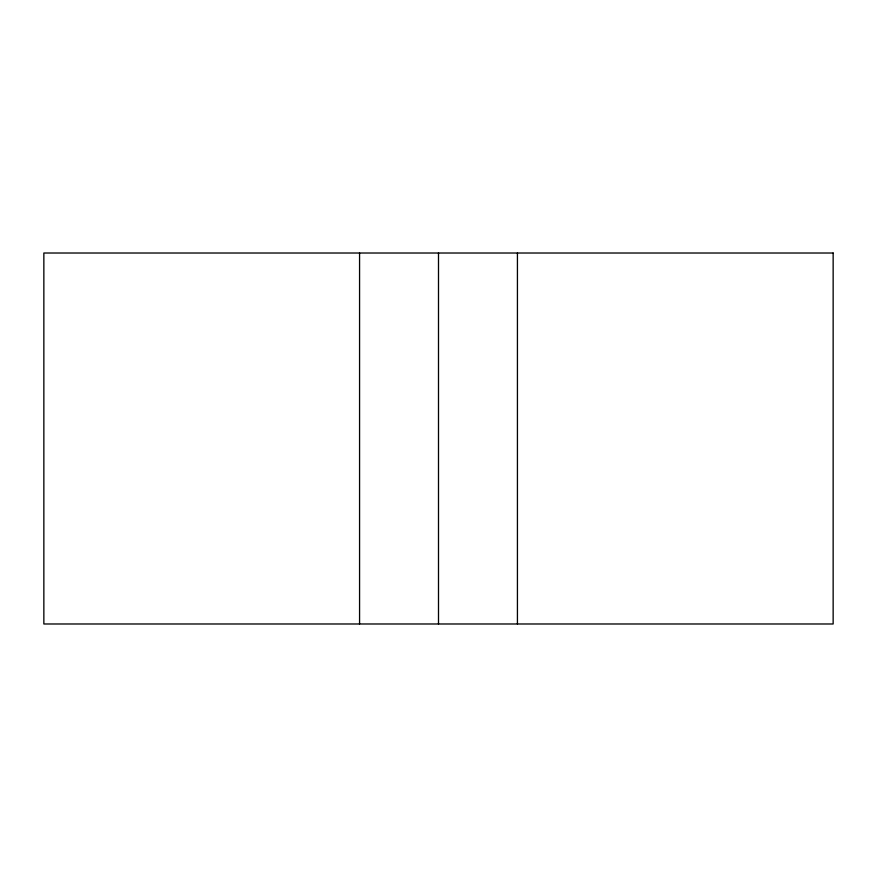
<?xml version="1.0" encoding="UTF-8"?>
<svg xmlns="http://www.w3.org/2000/svg" width="877" height="877" viewBox="0 0 877 877"><rect width="100%" height="100%" fill="white"/><g stroke="black" fill="none" stroke-linecap="round" stroke-linejoin="round"><path stroke-width="1.32" d="M517.43 253.014L517.43 623.942M438.5 253.014L438.5 623.964M359.57 253.014L359.57 623.964M833.15 253.014L43.85 253.014L43.85 623.986L833.15 623.986L833.15 253.014"/></g></svg>
